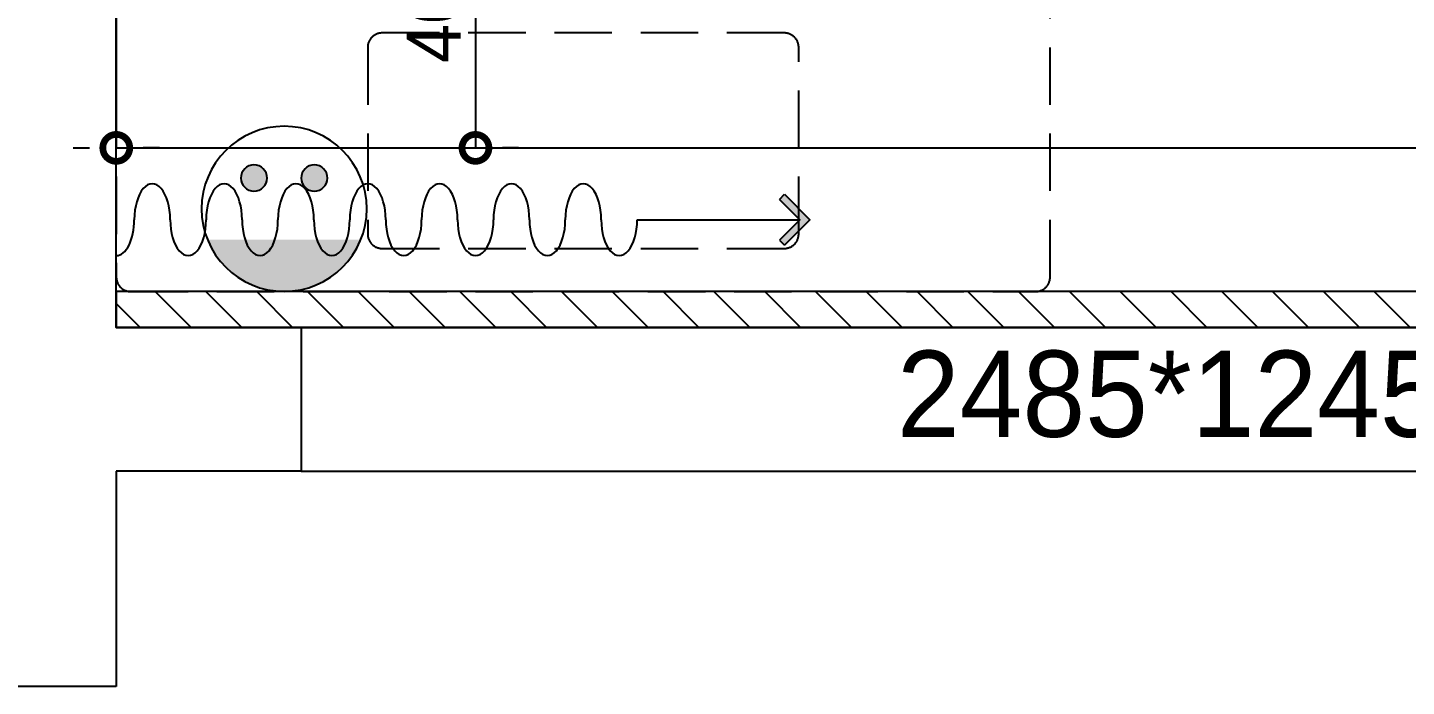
# Model space of a CAD drawing. Header units: inches. Extents: x -63256 to 33689, y -34490 to 100230.
# Drawn here: x 6916 to 8836, y -22482 to -21565 of the extents above; entities that cross this region are included whole.
import ezdxf

# ---------------------------------------------------------------- set-up
doc = ezdxf.new("R2010")
doc.units = ezdxf.units.IN
doc.header["$LTSCALE"] = 100
doc.header["$MEASUREMENT"] = 0
doc.linetypes.add('DH-HID2', pattern=[1.2, 0.8, -0.4])
for name, color, linetype in [('0-ELC TEXT', 7, 'Continuous'), ('01. F-소품', 3, 'Continuous'), ('06-LIGHT', 4, 'Continuous'), ('07-DIM WAL', 5, 'Continuous'), ('3.기호.계단선', 30, 'Continuous'), ('C-WIN', 4, 'Continuous'), ('FU-FURM', 251, 'DH-HID2'), ('도면층2', 2, 'Continuous'), ('설비', 140, 'Continuous')]:
    doc.layers.add(name, color=color, linetype=linetype)
doc.styles.add('스타일1', font='')
doc.styles.add('코레일둥고', font='')
doc.styles.get('스타일1').set_extended_font_data('HYwulM')
doc.styles.get('코레일둥고').set_extended_font_data('Korail Round Gothic Medium')
doc.dimstyles.new('30', dxfattribs={"dimscale": 30, "dimtxt": 2.5, "dimasz": 2.5, "dimexe": 1.25, "dimexo": 2, "dimtad": 1, "dimdec": 0, "dimtxsty": '스타일1', "dimblk": 'DOTSMALL', "dimcen": 2.5, "dimclrd": 1, "dimclre": 1, "dimclrt": 2, "dimadec": 0, "dimazin": 0, "dimtfac": 1, "dimtix": 1, "dimtmove": 0, "dimatfit": 3, "dimldrblk": 'DOTSMALL', "dimfxl": 1.25, "dimarcsym": 0})

# ---------------------------------------------------------------- blocks, each defined once
blk = doc.blocks.new('FFSFDF')
at = {"layer": '01. F-소품'}
blk.add_hatch(color=8, dxfattribs=at).paths.add_polyline_path([(1567672.9, 1746751.1), (1567679.9, 1746744.1), (1567715.3, 1746779.4), (1567679.9, 1746814.8), (1567672.9, 1746807.7), (1567701.2, 1746779.4)])
at = {"layer": '01. F-소품', "color": 8}
for p, q in [((1567672.9, 1746807.7), (1567679.9, 1746814.8)), ((1567474.8, 1746779.4), (1567701.2, 1746779.4)), ((1567672.9, 1746751.1), (1567679.9, 1746744.1))]:
    blk.add_line(p, q, dxfattribs=at)
for points in [[(1567672.9, 1746807.7), (1567701.2, 1746779.4), (1567672.9, 1746751.1)], [(1567679.9, 1746814.8), (1567715.3, 1746779.4), (1567679.9, 1746744.1)]]:
    blk.add_lwpolyline(points, dxfattribs=at)
for centre, start_param, end_param in [((1566799.8, 1746779.4), 1.570796, 4.712389), ((1566899.8, 1746779.4), 1.570796, 4.712389), ((1566999.8, 1746779.4), 1.570796, 4.712389), ((1567099.8, 1746779.4), 1.570796, 4.712389), ((1567199.8, 1746779.4), 1.570796, 4.712389), ((1567299.8, 1746779.4), 1.570796, 4.712389), ((1567399.8, 1746779.4), 1.570796, 4.712389), ((1566749.8, 1746779.4), 6.283185, 7.853982), ((1566849.8, 1746779.4), 4.712389, 7.853982), ((1566949.8, 1746779.4), 4.712389, 7.853982), ((1567049.8, 1746779.4), 4.712389, 7.853982), ((1567149.8, 1746779.4), 4.712389, 7.853982), ((1567249.8, 1746779.4), 4.712389, 7.853982), ((1567349.8, 1746779.4), 4.712389, 7.853982), ((1567449.8, 1746779.4), 4.712389, 7.853982)]:
    blk.add_ellipse(centre, major_axis=(0, -50), ratio=0.5, start_param=start_param, end_param=end_param, dxfattribs=at)
blk = doc.blocks.new('_DOTSMALL')
at = {"color": 0, "linetype": 'ByBlock', "const_width": 0.5}
blk.add_lwpolyline([(-0.0625, 0, 1), (0.0625, 0, 1)], format="xyb", close=True, dxfattribs=at)
blk = doc.blocks.new('*D369')
at = {"layer": '07-DIM WAL', "color": 1, "lineweight": -2, "transparency": 16777216}
for p, q in [((6979.7, -20932.5), (7002.2, -20932.5)), ((7039.7, -20932.5), (7039.7, -21732.5)), ((6979.7, -21732.5), (7002.2, -21732.5))]:
    blk.add_line(p, q, dxfattribs=at)
at = {"layer": 'Defpoints', "color": 0, "transparency": 16777216}
for p in [(7039.7, -20932.5), (7039.7, -21732.5), (7039.7, -21732.5)]:
    blk.add_point(p, dxfattribs=at)
at = {"layer": '07-DIM WAL', "color": 1, "lineweight": -2, "transparency": 16777216, "xscale": 75, "yscale": 75, "zscale": 75}
for p, rotation in [((7039.7, -20932.5), 90), ((7039.7, -21732.5), 270)]:
    blk.add_blockref('_DOTSMALL', p, dxfattribs=dict(at, rotation=rotation))
at = {"layer": '07-DIM WAL', "color": 2, "transparency": 16777216, "insert": (6981.9, -21332.5), "char_height": 75, "attachment_point": 5, "rotation": 90, "style": '스타일1'}
blk.add_mtext('800', dxfattribs=at)
blk = doc.blocks.new('*D315')
at = {"layer": '07-DIM WAL', "color": 1, "lineweight": -2, "transparency": 16777216}
for p, q in [((6979.7, -17532.5), (7002.2, -17532.5)), ((7039.7, -21732.5), (7039.7, -17532.5)), ((7099.7, -21732.5), (7077.2, -21732.5))]:
    blk.add_line(p, q, dxfattribs=at)
at = {"layer": 'Defpoints', "color": 0, "transparency": 16777216}
for p in [(7039.7, -17532.5), (7039.7, -17532.5), (7039.7, -21732.5)]:
    blk.add_point(p, dxfattribs=at)
at = {"layer": '07-DIM WAL', "color": 1, "lineweight": -2, "transparency": 16777216, "xscale": 75, "yscale": 75, "zscale": 75}
for p, rotation in [((7039.7, -17532.5), 90), ((7039.7, -21732.5), 270)]:
    blk.add_blockref('_DOTSMALL', p, dxfattribs=dict(at, rotation=rotation))
at = {"layer": '07-DIM WAL', "color": 2, "transparency": 16777216, "insert": (6982, -19632.5), "char_height": 75, "attachment_point": 5, "rotation": 90, "style": '스타일1'}
blk.add_mtext('4200', dxfattribs=at)
blk = doc.blocks.new('*D325')
at = {"layer": '07-DIM WAL', "color": 1, "lineweight": -2, "transparency": 16777216}
for p, q in [((7539.7, -21332.5), (7539.7, -21732.5)), ((7599.7, -21332.5), (7577.2, -21332.5)), ((7599.7, -21732.5), (7577.2, -21732.5))]:
    blk.add_line(p, q, dxfattribs=at)
at = {"layer": 'Defpoints', "color": 0, "transparency": 16777216}
for p in [(7539.7, -21332.5), (7539.7, -21732.5), (7539.7, -21732.5)]:
    blk.add_point(p, dxfattribs=at)
at = {"layer": '07-DIM WAL', "color": 1, "lineweight": -2, "transparency": 16777216, "xscale": 75, "yscale": 75, "zscale": 75}
for p, rotation in [((7539.7, -21332.5), 90), ((7539.7, -21732.5), 270)]:
    blk.add_blockref('_DOTSMALL', p, dxfattribs=dict(at, rotation=rotation))
at = {"layer": '07-DIM WAL', "color": 2, "transparency": 16777216, "insert": (7482, -21532.5), "char_height": 75, "attachment_point": 5, "rotation": 90, "style": '스타일1'}
blk.add_mtext('400', dxfattribs=at)
blk = doc.blocks.new('dfdadfs')
at = {"layer": 'C-WIN'}
blk.add_lwpolyline([(-16017.8, -121982.5), (-18502.8, -121982.5), (-18502.8, -122182.5), (-16017.8, -122182.5)], close=True, dxfattribs=at)
at = {"layer": '도면층2'}
for p, q in [((-18760.3, -121982.5), (-18760.3, -117532.5)), ((-18502.8, -121982.5), (-18760.3, -121982.5)), ((-18502.8, -121982.5), (-18502.8, -122182.5)), ((-18760.3, -122182.5), (-18760.3, -122482.5)), ((-18502.8, -122182.5), (-18760.3, -122182.5)), ((-18760.3, -122482.5), (-19210.3, -122482.5))]:
    blk.add_line(p, q, dxfattribs=at)
at = {"layer": '0-ELC TEXT', "style": '코레일둥고'}
blk.add_text('2485*1245', height=120, dxfattribs=at).set_placement((-17673.5, -122134.9))
blk = doc.blocks.new('hfgafgf')
at = {"layer": '3.기호.계단선'}
h = blk.add_hatch(dxfattribs=at)
h.set_pattern_fill('_USER', color=256, scale=50, angle=135, pattern_type=0)
h.set_pattern_definition([(135, (98436.96, -346196.736), (-35.355339, -35.355339), [])])
h.paths.add_polyline_path([(10039.7, -121982.5), (10039.7, -121932.5), (7039.7, -121932.5), (7039.7, -121982.5)])
blk.add_lwpolyline([(10039.7, -121982.5), (10039.7, -121932.5), (7039.7, -121932.5), (7039.7, -121982.5), (10039.7, -121982.5)], dxfattribs=at)
at = {"layer": 'FU-FURM', "color": 8}
for points in [[(8319.7, -119832.5), (7059.7, -119832.5, 0.414214), (7039.7, -119852.5), (7039.7, -121912.5, 0.414214), (7059.7, -121932.5), (8319.7, -121932.5, 0.414214), (8339.7, -121912.5), (8339.7, -119852.5, 0.414214)], [(7969.7, -121572.5), (7409.7, -121572.5, 0.414214), (7389.7, -121592.5), (7389.7, -121852.5, 0.414214), (7409.7, -121872.5), (7969.7, -121872.5, 0.414214), (7989.7, -121852.5), (7989.7, -121592.5, 0.414214)]]:
    blk.add_lwpolyline(points, format="xyb", close=True, dxfattribs=at)
at = {"layer": '07-DIM WAL'}
blk.add_blockref('dfdadfs', (25800, 0), dxfattribs=at)
blk = doc.blocks.new('TLSTJF')
at = {"layer": '설비'}
h = blk.add_hatch(color=10, dxfattribs=at)
edge = h.paths.add_edge_path()
edge.add_arc((-17018, -98621.5), 18.3, 0, 360)
h = blk.add_hatch(color=10, dxfattribs=at)
edge = h.paths.add_edge_path()
edge.add_arc((-16934, -98621.5), 18.3, 0, 360)
h = blk.add_hatch(color=10, dxfattribs=at)
edge = h.paths.add_edge_path()
edge.add_line((-16869.4, -98707.5), (-17082.7, -98707.5))
edge.add_ellipse((-16976, -98664.4), major_axis=(81.3, 81.3), ratio=1, start_angle=156.9578, end_angle=293.0422)
at = {"layer": '설비', "color": 10}
for centre, radius in [((-16976, -98664.4), 115), ((-17018, -98621.5), 18.3), ((-16934, -98621.5), 18.3)]:
    blk.add_circle(centre, radius, dxfattribs=at)

msp = doc.modelspace()

# ---------------------------------------------------------------- linework, layer by layer
at = {"layer": '06-LIGHT'}
msp.add_lwpolyline([(7039.7, -21932.5), (7039.7, -21732.5), (10039.7, -21732.5), (10039.7, -21932.5)], dxfattribs=at)

# ---------------------------------------------------------------- block references
at = {"color": 0}
msp.add_blockref('FFSFDF', (-1559710, -1768611.9), dxfattribs=at)
at = {"layer": '07-DIM WAL'}
msp.add_blockref('hfgafgf', (0, 100000), dxfattribs=at)
at = {"layer": '설비', "xscale": -1, "rotation": 359.9999999999999}
msp.add_blockref('TLSTJF', (-9702.6, 76847), dxfattribs=at)

# ---------------------------------------------------------------- dimensions: what is measured, and where the dimension line sits
at = {"layer": '07-DIM WAL'}
for base, p1, p2, picture, middle in [((7039.7, -17532.5), (7039.7, -21732.5), (7039.7, -17532.5), '*D315', (6982, -19632.5)), ((7039.7, -21732.5), (7039.7, -20932.5), (7039.7, -21732.5), '*D369', (6981.9, -21332.5)), ((7539.7, -21732.5), (7539.7, -21332.5), (7539.7, -21732.5), '*D325', (7482, -21532.5))]:
    dim = msp.add_linear_dim(base=base, p1=p1, p2=p2, angle=90, dimstyle='30', dxfattribs=at)
    dim.commit()
    dim.dimension.update_dxf_attribs({"geometry": picture, "text_midpoint": middle})

doc.saveas('drawing.dxf')
